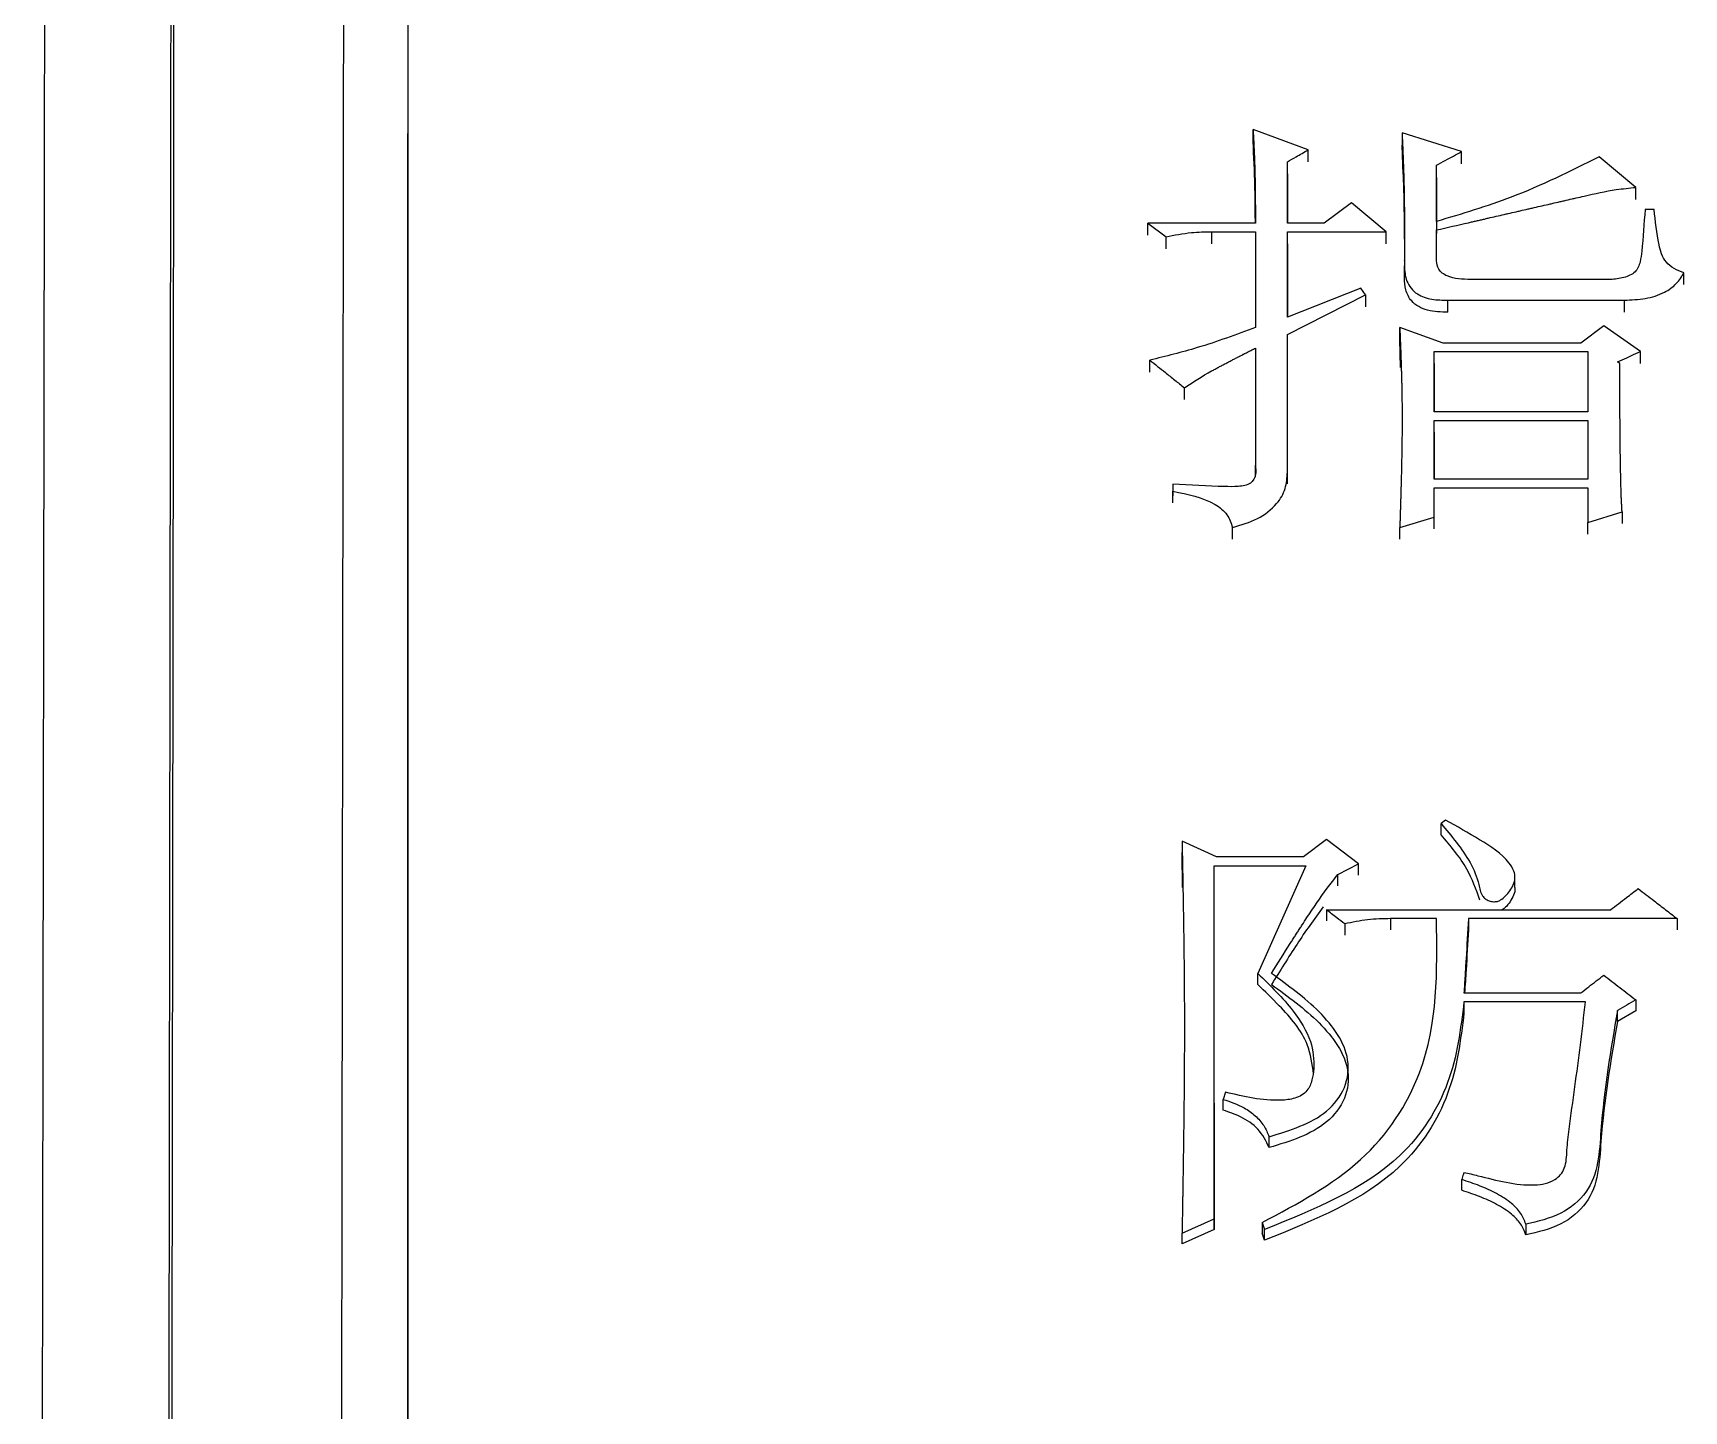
# Model space of a CAD drawing. Header units: millimetres. Extents: x 2028 to 4172, y 863 to 2379.
# Drawn here: x 2522.61 to 2530.4, y 2187.39 to 2193.89 of the extents above; entities that cross this region are included whole.
import ezdxf

# ---------------------------------------------------------------- set-up
doc = ezdxf.new("R2010")
doc.units = ezdxf.units.MM

msp = doc.modelspace()

# ---------------------------------------------------------------- linework, layer by layer
at = {"color": 7, "linetype": 'Continuous', "lineweight": 25}
for p, q in [((2528.6245, 2193.3378), (2528.3648, 2193.4341)), ((2528.3648, 2193.3767), (2528.3648, 2193.4341)), ((2524.3751, 2192.3834), (2524.3751, 2193.4147)), ((2529.3492, 2193.3298), (2529.068, 2193.4181)), ((2529.068, 2193.4181), (2529.068, 2193.3609)), ((2529.0729, 2193.2233), (2529.068, 2193.3607)), ((2528.5271, 2192.9921), (2528.5271, 2193.2816)), ((2528.5271, 2193.2247), (2528.5271, 2193.2816)), ((2528.6245, 2193.2808), (2528.6245, 2193.3378)), ((2529.3492, 2193.2728), (2529.3492, 2193.3298)), ((2530.1713, 2193.1611), (2529.9983, 2193.3057)), ((2528.5271, 2193.2244), (2528.5271, 2192.9921)), ((2529.2302, 2193.0002), (2529.2302, 2193.2656)), ((2529.2302, 2193.2086), (2529.2302, 2193.2656)), ((2529.2302, 2193.2084), (2529.2302, 2192.9434)), ((2530.1713, 2193.1043), (2530.1713, 2193.1611)), ((2528.83, 2193.0887), (2528.7002, 2192.9921)), ((2528.9923, 2192.9518), (2528.83, 2193.0887)), ((2530.2579, 2193.0565), (2530.2146, 2193.0565)), ((2527.8673, 2192.9921), (2527.9538, 2192.9276)), ((2528.3757, 2192.9921), (2527.8673, 2192.9921)), ((2527.8673, 2192.9355), (2527.8673, 2192.9921)), ((2528.7002, 2192.9921), (2528.5271, 2192.9921)), ((2529.2302, 2192.8147), (2529.2302, 2192.9599)), ((2529.2302, 2192.9033), (2529.2302, 2192.9599)), ((2527.9538, 2192.8711), (2527.9538, 2192.9276)), ((2528.1701, 2192.9518), (2528.3757, 2192.9518)), ((2528.1701, 2192.8952), (2528.1701, 2192.9518)), ((2528.3757, 2192.9518), (2528.3757, 2192.4993)), ((2528.5271, 2192.9518), (2528.9923, 2192.9518)), ((2528.5271, 2192.5479), (2528.5271, 2192.9518)), ((2528.5271, 2192.8952), (2528.5271, 2192.9518)), ((2528.5271, 2192.895), (2528.5271, 2192.5479)), ((2528.9923, 2192.8952), (2528.9923, 2192.9518)), ((2529.0788, 2192.7339), (2529.0788, 2192.7905)), ((2530.0523, 2192.7258), (2529.3925, 2192.7258)), ((2530.3985, 2192.7019), (2530.3985, 2192.7582)), ((2528.8733, 2192.6854), (2528.5271, 2192.5479)), ((2528.5271, 2192.4669), (2528.8949, 2192.6531)), ((2528.8949, 2192.6531), (2528.8733, 2192.6854)), ((2528.8949, 2192.6531), (2528.8949, 2192.5969)), ((2529.2843, 2192.6288), (2530.1173, 2192.6288)), ((2529.2843, 2192.5725), (2529.2843, 2192.6288)), ((2530.1173, 2192.5727), (2530.1173, 2192.6288)), ((2529.2627, 2192.4264), (2529.0572, 2192.4993)), ((2529.0572, 2192.4433), (2529.0572, 2192.4993)), ((2530.0199, 2192.5074), (2529.9117, 2192.4264)), ((2530.193, 2192.3859), (2530.0199, 2192.5074)), ((2528.5271, 2191.8166), (2528.5271, 2192.4669)), ((2528.5271, 2192.411), (2528.5271, 2192.4669)), ((2529.061, 2192.3113), (2529.0572, 2192.4432)), ((2529.9117, 2192.4264), (2529.2627, 2192.4264)), ((2527.8781, 2192.2894), (2527.8781, 2192.3453)), ((2528.3757, 2192.4021), (2528.3757, 2191.8492)), ((2529.2194, 2192.3859), (2529.9442, 2192.3859)), ((2529.2194, 2192.1017), (2529.2194, 2192.3859)), ((2529.2194, 2192.33), (2529.2194, 2192.3859)), ((2529.9442, 2192.3859), (2529.9442, 2192.1017)), ((2530.0956, 2192.3291), (2530.0848, 2192.3372)), ((2530.193, 2192.33), (2530.193, 2192.3859)), ((2529.2194, 2192.3298), (2529.2194, 2192.1017)), ((2528.0403, 2192.1598), (2528.0403, 2192.2155)), ((2529.9442, 2192.1017), (2529.2194, 2192.1017)), ((2529.2194, 2192.061), (2529.9442, 2192.061)), ((2529.2194, 2191.7839), (2529.2194, 2192.061)), ((2529.2194, 2192.0055), (2529.2194, 2192.061)), ((2529.9442, 2192.061), (2529.9442, 2191.7839)), ((2529.2194, 2192.0054), (2529.2194, 2191.7839)), ((2528.3757, 2191.7938), (2528.3757, 2191.8492)), ((2528.5271, 2191.7614), (2528.5271, 2191.8166)), ((2527.9863, 2191.7594), (2527.9863, 2191.7268)), ((2527.9863, 2191.6717), (2527.9863, 2191.7268)), ((2527.9863, 2191.7235), (2527.9863, 2191.7043)), ((2529.9442, 2191.7839), (2529.2194, 2191.7839)), ((2529.2194, 2191.7431), (2529.9442, 2191.7431)), ((2529.2194, 2191.6042), (2529.2194, 2191.7431)), ((2529.2194, 2191.688), (2529.2194, 2191.7431)), ((2529.9442, 2191.7431), (2529.9442, 2191.5797)), ((2528.2675, 2191.5003), (2528.2675, 2191.5552)), ((2529.0572, 2191.5552), (2529.2194, 2191.6042)), ((2529.0572, 2191.5003), (2529.0572, 2191.5552)), ((2529.2194, 2191.5493), (2529.2194, 2191.6042)), ((2529.9442, 2191.5797), (2530.1064, 2191.6288)), ((2529.9442, 2191.5248), (2529.9442, 2191.5797)), ((2530.1064, 2191.6288), (2530.1064, 2191.5738)), ((2529.2736, 2190.1749), (2529.2519, 2190.1583)), ((2529.2519, 2190.1052), (2529.2519, 2190.1583)), ((2528.1918, 2190.0006), (2528.0295, 2190.0753)), ((2528.0295, 2190.0753), (2528.0295, 2190.0223)), ((2528.711, 2190.0836), (2528.6029, 2190.0006)), ((2528.8625, 2189.9673), (2528.711, 2190.0836)), ((2528.0319, 2189.8559), (2528.0295, 2190.0223)), ((2528.6029, 2190.0006), (2528.1918, 2190.0006)), ((2528.181, 2189.959), (2528.6137, 2189.959)), ((2528.181, 2188.2926), (2528.181, 2189.959)), ((2528.181, 2189.9062), (2528.181, 2189.959)), ((2528.6137, 2189.959), (2528.3865, 2189.4509)), ((2528.7651, 2189.9175), (2528.8625, 2189.9673)), ((2528.8625, 2189.9145), (2528.8625, 2189.9673)), ((2528.7651, 2189.8647), (2528.7651, 2189.9175)), ((2529.5996, 2189.9086), (2529.5996, 2189.9179)), ((2529.5996, 2189.8648), (2529.5996, 2189.896)), ((2528.711, 2189.7511), (2530.0524, 2189.7511)), ((2528.711, 2189.7511), (2528.711, 2189.6985)), ((2529.2303, 2189.7094), (2529.0139, 2189.7095)), ((2529.0139, 2189.7095), (2529.0139, 2189.6569)), ((2530.3661, 2189.7094), (2529.3817, 2189.7094)), ((2529.3817, 2189.7094), (2529.3817, 2189.6569)), ((2530.3661, 2189.7094), (2530.3661, 2189.6569)), ((2528.7976, 2189.6845), (2528.7976, 2189.6319)), ((2528.3865, 2189.3987), (2528.3865, 2189.4509)), ((2529.3601, 2189.359), (2529.9118, 2189.359)), ((2529.9334, 2189.3173), (2529.3601, 2189.3173)), ((2529.3601, 2189.3173), (2529.3601, 2189.2652)), ((2530.1714, 2189.3256), (2530.1714, 2189.2735)), ((2530.0848, 2189.2234), (2530.0848, 2189.2754)), ((2530.1714, 2189.2735), (2530.0848, 2189.2234)), ((2528.8139, 2188.954), (2528.8139, 2189.0057)), ((2528.181, 2188.8384), (2528.181, 2188.2418)), ((2528.2351, 2188.8901), (2528.2243, 2188.8565)), ((2528.2243, 2188.805), (2528.2243, 2188.8565)), ((2528.4406, 2188.6288), (2528.4406, 2188.68)), ((2529.3493, 2188.4271), (2529.3493, 2188.478)), ((2528.0296, 2188.225), (2528.181, 2188.2926)), ((2528.181, 2188.2418), (2528.181, 2188.2926)), ((2528.181, 2188.2418), (2528.0296, 2188.1744)), ((2528.0296, 2188.1744), (2528.0296, 2188.225)), ((2528.4082, 2188.2757), (2528.419, 2188.2419)), ((2528.419, 2188.1913), (2528.4082, 2188.225)), ((2528.419, 2188.1913), (2528.419, 2188.2419)), ((2529.6521, 2188.2672), (2529.6521, 2188.2166))]:
    msp.add_line(p, q, dxfattribs=at)
at = {"color": 7, "linetype": 'Continuous', "lineweight": 25, "flags": 128}
for points in [[(2530.0848, 2192.3372), (2530.1287, 2192.357), (2530.1609, 2192.3714), (2530.193, 2192.3859)], [(2528.4082, 2188.2757), (2528.4082, 2188.2551), (2528.4082, 2188.24), (2528.4082, 2188.225)]]:
    msp.add_lwpolyline(points, dxfattribs=at)
at = {"color": 7, "linetype": 'Continuous', "lineweight": 25}
for points, knots in [([(2524.3746, 2225.165), (2524.3746, 2225.0609), (2524.3747, 2224.5402), (2524.3748, 2223.1733), (2524.3748, 2221.0134), (2524.3749, 2218.395), (2524.3749, 2215.9324), (2524.375, 2212.4246), (2524.375, 2209.2817), (2524.375, 2204.9666), (2524.3751, 2200.2795), (2524.3751, 2195.1473), (2524.3751, 2189.7238), (2524.3752, 2185.1651), (2524.3753, 2179.2426), (2524.3753, 2174.3368), (2524.3754, 2167.6579), (2524.3755, 2163.3651), (2524.3755, 2160.364)], [0, 0, 0, 0, 0.020124, 0.100733, 0.181328, 0.221587, 0.302184, 0.342442, 0.423039, 0.463298, 0.543894, 0.624491, 0.664749, 0.745346, 0.785604, 0.8662, 0.906458, 1, 1, 1, 1]), ([(2522.706, 2224.2169), (2522.7061, 2224.2453), (2522.7064, 2224.3337), (2522.7051, 2223.3474), (2522.7021, 2221.3345), (2522.6975, 2218.2718), (2522.6923, 2214.8835), (2522.6872, 2211.5461), (2522.6826, 2208.4765), (2522.677, 2204.8331), (2522.6704, 2200.5623), (2522.6632, 2195.9166), (2522.6555, 2190.9698), (2522.6473, 2185.7995), (2522.6383, 2180.1151), (2522.6284, 2173.9181), (2522.6177, 2167.2343), (2522.6102, 2162.5436), (2522.6063, 2160.1495)], [0, 0, 0, 0, 0.039342, 0.122943, 0.206183, 0.289063, 0.371582, 0.416612, 0.465601, 0.518547, 0.575452, 0.636313, 0.690059, 0.746552, 0.805793, 0.867782, 0.932518, 1, 1, 1, 1]), ([(2523.2113, 2160.014), (2523.2159, 2163.3132), (2523.225, 2169.9117), (2523.2379, 2179.3418), (2523.25, 2188.2224), (2523.2609, 2196.3801), (2523.2707, 2203.6804), (2523.2789, 2209.9982), (2523.2857, 2215.2203), (2523.2907, 2219.2768), (2523.2939, 2222.0248), (2523.2954, 2223.4708), (2523.295, 2223.4476), (2523.2948, 2223.4389)], [0, 0, 0, 0, 0.094309, 0.188619, 0.282928, 0.377238, 0.471547, 0.565857, 0.660166, 0.754475, 0.848785, 0.943094, 1, 1, 1, 1]), ([(2523.2253, 2159.9653), (2523.2286, 2162.3509), (2523.2351, 2167.0575), (2523.2443, 2173.8068), (2523.253, 2180.1494), (2523.261, 2186.0445), (2523.2684, 2191.4751), (2523.2761, 2197.2081), (2523.2837, 2202.9768), (2523.2909, 2208.4571), (2523.2967, 2212.9241), (2523.3012, 2216.4473), (2523.3045, 2219.1093), (2523.3067, 2221.0122), (2523.308, 2222.2309), (2523.3086, 2222.9479), (2523.3084, 2222.9788), (2523.3083, 2222.9935)], [0, 0, 0, 0, 0.06854, 0.13522, 0.200041, 0.263001, 0.324101, 0.38334, 0.468684, 0.549845, 0.626823, 0.699617, 0.768227, 0.832652, 0.892892, 0.948946, 1, 1, 1, 1]), ([(2524.1064, 2222.2397), (2524.1065, 2222.2517), (2524.1068, 2222.364), (2524.1066, 2222.0113), (2524.1061, 2221.4414), (2524.1055, 2220.8947), (2524.1048, 2220.2205), (2524.1039, 2219.4124), (2524.1027, 2218.4725), (2524.1015, 2217.4009), (2524.0993, 2215.6914), (2524.096, 2213.0052), (2524.0908, 2208.8554), (2524.0841, 2203.6391), (2524.0768, 2198.0322), (2524.0691, 2192.355), (2524.0617, 2186.8879), (2524.0535, 2180.875), (2524.0445, 2174.3274), (2524.0347, 2167.2846), (2524.0279, 2162.3422), (2524.0244, 2159.8282)], [0, 0, 0, 0, 0.008365, 0.077995, 0.107986, 0.138061, 0.168221, 0.198465, 0.228793, 0.259205, 0.289702, 0.358895, 0.433683, 0.514064, 0.600037, 0.66048, 0.723411, 0.788828, 0.856732, 0.927123, 1, 1, 1, 1]), ([(2528.3648, 2193.4341), (2528.365, 2193.4317), (2528.3652, 2193.4269), (2528.3656, 2193.4196), (2528.3659, 2193.4124), (2528.3663, 2193.4052), (2528.3667, 2193.3979), (2528.367, 2193.3907), (2528.3674, 2193.3835), (2528.3677, 2193.3762), (2528.3681, 2193.369), (2528.3684, 2193.3617), (2528.3688, 2193.3545), (2528.3691, 2193.3473), (2528.3694, 2193.34), (2528.3698, 2193.3328), (2528.3701, 2193.3255), (2528.3704, 2193.3183), (2528.3707, 2193.3111), (2528.371, 2193.3038), (2528.3712, 2193.2966), (2528.3715, 2193.2905), (2528.3717, 2193.2845), (2528.3719, 2193.2785), (2528.3722, 2193.2712), (2528.3724, 2193.264), (2528.3726, 2193.2567), (2528.3728, 2193.2495), (2528.373, 2193.2422), (2528.3732, 2193.235), (2528.3734, 2193.2277), (2528.3735, 2193.2217), (2528.3737, 2193.2156), (2528.3738, 2193.2096), (2528.374, 2193.2023), (2528.3741, 2193.1951), (2528.3742, 2193.1878), (2528.3744, 2193.1805), (2528.3745, 2193.1733), (2528.3746, 2193.166), (2528.3747, 2193.1588), (2528.3748, 2193.1515), (2528.3748, 2193.1455), (2528.3749, 2193.1394), (2528.375, 2193.1334), (2528.375, 2193.1261), (2528.3751, 2193.1188), (2528.3752, 2193.1116), (2528.3752, 2193.1043), (2528.3753, 2193.097), (2528.3753, 2193.0898), (2528.3754, 2193.0825), (2528.3754, 2193.0765), (2528.3754, 2193.0704), (2528.3755, 2193.0643), (2528.3755, 2193.0571), (2528.3755, 2193.0498), (2528.3755, 2193.0425), (2528.3756, 2193.0353), (2528.3756, 2193.028), (2528.3756, 2193.0207), (2528.3756, 2193.0135), (2528.3756, 2193.0074), (2528.3756, 2193.0003), (2528.3757, 2192.9956), (2528.3757, 2192.9921)], [0, 0, 0, 0, 0.01641, 0.03282, 0.04923, 0.06564, 0.08205, 0.098461, 0.114871, 0.131281, 0.147691, 0.164101, 0.180511, 0.196921, 0.213331, 0.229741, 0.246151, 0.262561, 0.278972, 0.295382, 0.311792, 0.328202, 0.336407, 0.352817, 0.369227, 0.385637, 0.402047, 0.418457, 0.434867, 0.451278, 0.467688, 0.484098, 0.492303, 0.508713, 0.525123, 0.541533, 0.557943, 0.574353, 0.590763, 0.607173, 0.623583, 0.639994, 0.656404, 0.664609, 0.681019, 0.697429, 0.713839, 0.730249, 0.746659, 0.763069, 0.779479, 0.795889, 0.8123, 0.820505, 0.836915, 0.853325, 0.869735, 0.886145, 0.902555, 0.918965, 0.935375, 0.951785, 0.968195, 0.9764, 1, 1, 1, 1]), ([(2528.3755, 2192.9921), (2528.3754, 2193.0119), (2528.3753, 2193.0705), (2528.3734, 2193.1988), (2528.3682, 2193.3071), (2528.3648, 2193.3767)], [0, 0, 0, 0, 0.154244, 0.455917, 1, 1, 1, 1]), ([(2529.068, 2193.4181), (2529.0682, 2193.4119), (2529.0686, 2193.4026), (2529.0692, 2193.3902), (2529.0696, 2193.3809), (2529.07, 2193.3716), (2529.0704, 2193.3623), (2529.0708, 2193.3531), (2529.0713, 2193.3407), (2529.072, 2193.3252), (2529.0727, 2193.3066), (2529.0734, 2193.288), (2529.0748, 2193.2508), (2529.076, 2193.2136), (2529.0769, 2193.1763), (2529.0773, 2193.1577), (2529.0777, 2193.1391), (2529.078, 2193.1204), (2529.0783, 2193.1018), (2529.0786, 2193.0769), (2529.0788, 2193.0521), (2529.079, 2193.0272), (2529.0791, 2193.0085), (2529.0792, 2192.9899), (2529.0792, 2192.9712), (2529.0792, 2192.9556), (2529.0792, 2192.9432), (2529.0792, 2192.9338), (2529.0792, 2192.9245), (2529.0792, 2192.9152), (2529.0792, 2192.9058), (2529.0792, 2192.8965), (2529.0791, 2192.8871), (2529.0791, 2192.8778), (2529.0791, 2192.8653), (2529.079, 2192.8529), (2529.079, 2192.8404), (2529.079, 2192.831), (2529.0789, 2192.8233), (2529.0789, 2192.817), (2529.0789, 2192.8123), (2529.0789, 2192.8077), (2529.0788, 2192.803), (2529.0788, 2192.7973), (2529.0788, 2192.7931), (2529.0788, 2192.7905)], [0, 0, 0, 0, 0.0297, 0.04455, 0.0594, 0.07425, 0.0891, 0.10395, 0.1188, 0.1485, 0.1782, 0.2079, 0.237599, 0.3564, 0.3861, 0.4158, 0.4455, 0.4752, 0.5049, 0.5346, 0.594, 0.6237, 0.6534, 0.6831, 0.7128, 0.742499, 0.757349, 0.772199, 0.787049, 0.801899, 0.816749, 0.831599, 0.846449, 0.861299, 0.876149, 0.905849, 0.920699, 0.935549, 0.950399, 0.957824, 0.965249, 0.972674, 0.980099, 0.987524, 1, 1, 1, 1]), ([(2528.5271, 2193.2816), (2528.5407, 2193.2895), (2528.5638, 2193.3028), (2528.5962, 2193.3215), (2528.615, 2193.3324), (2528.6245, 2193.3378)], [0, 0, 0, 0, 0.419954, 0.709976, 1, 1, 1, 1]), ([(2529.2302, 2193.2656), (2529.2442, 2193.2731), (2529.2709, 2193.2876), (2529.3106, 2193.309), (2529.3363, 2193.3229), (2529.3492, 2193.3298)], [0, 0, 0, 0, 0.350984, 0.675491, 1, 1, 1, 1]), ([(2529.9983, 2193.3057), (2529.8624, 2193.2376), (2529.6183, 2193.1153), (2529.3495, 2193.0356), (2529.2302, 2193.0002)], [0, 0, 0, 0, 0.5565668, 1, 1, 1, 1]), ([(2529.0734, 2193.2236), (2529.0734, 2193.2197), (2529.0739, 2193.1888), (2529.0784, 2193.0215), (2529.0787, 2192.9021), (2529.0788, 2192.8403), (2529.0788, 2192.8182), (2529.0788, 2192.8143), (2529.0788, 2192.8153), (2529.0788, 2192.8156)], [0, 0, 0, 0, 0.068293, 0.542837, 0.809759, 0.931747, 0.959329, 0.986395, 1, 1, 1, 1]), ([(2529.2302, 2192.9599), (2529.2805, 2192.9714), (2529.337, 2192.9843), (2529.3997, 2192.9987), (2529.4154, 2193.0023), (2529.4311, 2193.0059), (2529.4437, 2193.0088), (2529.4594, 2193.0124), (2529.4813, 2193.0174), (2529.5127, 2193.0246), (2529.5441, 2193.0318), (2529.5755, 2193.039), (2529.6006, 2193.0448), (2529.632, 2193.052), (2529.6571, 2193.0577), (2529.701, 2193.0678), (2529.7386, 2193.0765), (2529.7826, 2193.0866), (2529.8077, 2193.0924), (2529.839, 2193.0996), (2529.8641, 2193.1054), (2529.8955, 2193.1126), (2529.9645, 2193.1286), (2530.0578, 2193.1494), (2530.1404, 2193.1579), (2530.1713, 2193.1611)], [0, 0, 0, 0, 0.1607092, 0.1807979, 0.2008865, 0.2109308, 0.2310195, 0.2410638, 0.2611525, 0.3013298, 0.3415071, 0.3615958, 0.4017731, 0.4218617, 0.462039, 0.4821277, 0.5624823, 0.582571, 0.6227483, 0.6428369, 0.6830142, 0.7031029, 0.7432802, 0.9040946, 1, 1, 1, 1]), ([(2530.2146, 2193.0565), (2530.2103, 2192.9907), (2530.205, 2192.9078), (2530.1933, 2192.8094), (2530.1741, 2192.7576), (2530.1145, 2192.732), (2530.0732, 2192.7279), (2530.0523, 2192.7258)], [0, 0, 0, 0, 0.489877, 0.617073, 0.743751, 0.869803, 1, 1, 1, 1]), ([(2530.3985, 2192.7582), (2530.3822, 2192.7639), (2530.3501, 2192.7752), (2530.2993, 2192.8177), (2530.272, 2192.9177), (2530.2635, 2193.0015), (2530.2579, 2193.0565)], [0, 0, 0, 0, 0.1278182, 0.252018, 0.5084072, 1, 1, 1, 1]), ([(2527.9538, 2192.9276), (2527.9935, 2192.9356), (2528.0647, 2192.95), (2528.1378, 2192.9512), (2528.1701, 2192.9518)], [0, 0, 0, 0, 0.558835, 1, 1, 1, 1]), ([(2529.3925, 2192.7258), (2529.3534, 2192.7272), (2529.3045, 2192.7288), (2529.257, 2192.7555), (2529.2345, 2192.7791), (2529.2319, 2192.8008), (2529.2302, 2192.8147)], [0, 0, 0, 0, 0.51629, 0.647429, 0.774862, 1, 1, 1, 1]), ([(2529.0788, 2192.7905), (2529.0802, 2192.7662), (2529.0832, 2192.7172), (2529.1313, 2192.6545), (2529.2088, 2192.6292), (2529.259, 2192.629), (2529.2843, 2192.6288)], [0, 0, 0, 0, 0.26803, 0.540931, 0.767912, 1, 1, 1, 1]), ([(2529.2843, 2192.5725), (2529.2518, 2192.5726), (2529.1881, 2192.5729), (2529.1109, 2192.6159), (2529.082, 2192.6769), (2529.0799, 2192.715), (2529.0788, 2192.7339)], [0, 0, 0, 0, 0.294945, 0.576546, 0.789412, 1, 1, 1, 1]), ([(2530.1173, 2192.6288), (2530.1503, 2192.6301), (2530.216, 2192.6326), (2530.3023, 2192.6593), (2530.3655, 2192.7041), (2530.3876, 2192.7403), (2530.3985, 2192.7582)], [0, 0, 0, 0, 0.288794, 0.57293, 0.789593, 1, 1, 1, 1]), ([(2528.3757, 2192.4993), (2528.2851, 2192.4659), (2528.1231, 2192.406), (2527.9531, 2192.3639), (2527.8781, 2192.3453)], [0, 0, 0, 0, 0.558886, 1, 1, 1, 1]), ([(2529.0572, 2192.4993), (2529.0574, 2192.4931), (2529.0578, 2192.4837), (2529.0583, 2192.4712), (2529.0586, 2192.4618), (2529.059, 2192.4523), (2529.0594, 2192.4429), (2529.0597, 2192.4335), (2529.0601, 2192.4241), (2529.0605, 2192.4147), (2529.0608, 2192.4053), (2529.0612, 2192.3959), (2529.0615, 2192.3865), (2529.0618, 2192.3771), (2529.0622, 2192.3677), (2529.0625, 2192.3583), (2529.0628, 2192.3489), (2529.0631, 2192.3394), (2529.0636, 2192.3269), (2529.0641, 2192.3112), (2529.0646, 2192.2924), (2529.0652, 2192.2735), (2529.0657, 2192.2547), (2529.0661, 2192.2358), (2529.0665, 2192.217), (2529.0669, 2192.1981), (2529.0675, 2192.1604), (2529.0679, 2192.1226), (2529.068, 2192.0848), (2529.068, 2192.0659), (2529.068, 2192.0408), (2529.0679, 2192.0093), (2529.0675, 2191.9714), (2529.067, 2191.9336), (2529.0664, 2191.8958), (2529.0658, 2191.8642), (2529.0652, 2191.8327), (2529.0646, 2191.8074), (2529.0639, 2191.7822), (2529.0634, 2191.7632), (2529.0629, 2191.7443), (2529.0625, 2191.7285), (2529.0621, 2191.7158), (2529.0618, 2191.7064), (2529.0616, 2191.6969), (2529.0613, 2191.6874), (2529.061, 2191.6779), (2529.0607, 2191.6684), (2529.0604, 2191.659), (2529.0601, 2191.6495), (2529.0598, 2191.64), (2529.0595, 2191.6305), (2529.0592, 2191.621), (2529.059, 2191.6131), (2529.0588, 2191.6068), (2529.0586, 2191.6021), (2529.0585, 2191.5973), (2529.0584, 2191.5926), (2529.0582, 2191.5878), (2529.0581, 2191.5831), (2529.0579, 2191.5783), (2529.0578, 2191.5736), (2529.0576, 2191.5688), (2529.0574, 2191.5627), (2529.0573, 2191.5581), (2529.0572, 2191.5552)], [0, 0, 0, 0, 0.020012, 0.030018, 0.040024, 0.050031, 0.060037, 0.070043, 0.080049, 0.090055, 0.100061, 0.110067, 0.120073, 0.130079, 0.140086, 0.150092, 0.160098, 0.170104, 0.18011, 0.200122, 0.220134, 0.240147, 0.260159, 0.280171, 0.300183, 0.320196, 0.340208, 0.420258, 0.44027, 0.460282, 0.480294, 0.520319, 0.560343, 0.600368, 0.640392, 0.680417, 0.700429, 0.740454, 0.760466, 0.780478, 0.80049, 0.820502, 0.830509, 0.840515, 0.850521, 0.860527, 0.870533, 0.880539, 0.890545, 0.900551, 0.910557, 0.920564, 0.93057, 0.940576, 0.945579, 0.950582, 0.955585, 0.960588, 0.965591, 0.970594, 0.975597, 0.9806, 0.985603, 0.990606, 1, 1, 1, 1]), ([(2524.3755, 2161.2837), (2524.3755, 2161.5904), (2524.3755, 2164.4894), (2524.3754, 2169.9152), (2524.3753, 2176.1329), (2524.3752, 2182.168), (2524.3752, 2186.7979), (2524.3751, 2190.6089), (2524.3751, 2192.0522), (2524.3751, 2192.4491)], [0, 0, 0, 0, 0.027476, 0.259697, 0.491874, 0.607849, 0.840033, 0.956008, 1, 1, 1, 1]), ([(2527.8781, 2192.3453), (2527.9023, 2192.326), (2527.9414, 2192.2946), (2527.9955, 2192.2513), (2528.0254, 2192.2274), (2528.0403, 2192.2155)], [0, 0, 0, 0, 0.447792, 0.723896, 1, 1, 1, 1]), ([(2528.0403, 2192.2155), (2528.0825, 2192.2427), (2528.1272, 2192.2716), (2528.1774, 2192.2989), (2528.1885, 2192.305), (2528.1997, 2192.311), (2528.2109, 2192.317), (2528.2221, 2192.3229), (2528.2333, 2192.3288), (2528.2445, 2192.3348), (2528.253, 2192.3392), (2528.2642, 2192.345), (2528.2755, 2192.3509), (2528.2854, 2192.356), (2528.2925, 2192.3596), (2528.2981, 2192.3625), (2528.3038, 2192.3654), (2528.3094, 2192.3683), (2528.3151, 2192.3712), (2528.3207, 2192.3741), (2528.325, 2192.3763), (2528.3307, 2192.3792), (2528.3363, 2192.3821), (2528.342, 2192.385), (2528.3462, 2192.3871), (2528.3519, 2192.39), (2528.3576, 2192.3929), (2528.3632, 2192.3958), (2528.3688, 2192.3986), (2528.3729, 2192.4007), (2528.3757, 2192.4021)], [0, 0, 0, 0, 0.396041, 0.420732, 0.445423, 0.494806, 0.519497, 0.544188, 0.59357, 0.618261, 0.642952, 0.667643, 0.717025, 0.741716, 0.754061, 0.778752, 0.791098, 0.803443, 0.828134, 0.84048, 0.852825, 0.865171, 0.889862, 0.902207, 0.914553, 0.926898, 0.951589, 0.963935, 0.97628, 1, 1, 1, 1]), ([(2530.1064, 2191.6288), (2530.1063, 2191.6316), (2530.1059, 2191.6373), (2530.1055, 2191.6459), (2530.1048, 2191.6573), (2530.1042, 2191.6687), (2530.1036, 2191.6801), (2530.1032, 2191.6887), (2530.1027, 2191.7001), (2530.1022, 2191.7115), (2530.1015, 2191.7315), (2530.1006, 2191.7686), (2530.0989, 2191.8485), (2530.0973, 2191.9397), (2530.0969, 2192.0194), (2530.0966, 2192.0592), (2530.0964, 2192.082), (2530.0963, 2192.099), (2530.0962, 2192.1132), (2530.0962, 2192.1275), (2530.0961, 2192.1388), (2530.0961, 2192.1502), (2530.096, 2192.1616), (2530.096, 2192.1729), (2530.0959, 2192.1843), (2530.0959, 2192.1928), (2530.0959, 2192.2042), (2530.0958, 2192.2155), (2530.0958, 2192.2269), (2530.0958, 2192.2383), (2530.0958, 2192.2496), (2530.0957, 2192.261), (2530.0957, 2192.2695), (2530.0957, 2192.2766), (2530.0957, 2192.2837), (2530.0957, 2192.2894), (2530.0957, 2192.295), (2530.0957, 2192.2993), (2530.0957, 2192.305), (2530.0957, 2192.3106), (2530.0956, 2192.3163), (2530.0956, 2192.322), (2530.0956, 2192.3263), (2530.0956, 2192.3291)], [0, 0, 0, 0, 0.012194, 0.024389, 0.036583, 0.060972, 0.073167, 0.085361, 0.097556, 0.121945, 0.134139, 0.182918, 0.280473, 0.475585, 0.573141, 0.621919, 0.646308, 0.670697, 0.695086, 0.70728, 0.731669, 0.743863, 0.756058, 0.780447, 0.792641, 0.804836, 0.81703, 0.841419, 0.853613, 0.865808, 0.890197, 0.902391, 0.914586, 0.92678, 0.932877, 0.945072, 0.951169, 0.957266, 0.963363, 0.975558, 0.981655, 0.987752, 1, 1, 1, 1]), ([(2528.3758, 2191.8492), (2528.3774, 2191.8346), (2528.3807, 2191.8051), (2528.3563, 2191.7574), (2528.2923, 2191.7472), (2528.1716, 2191.7501), (2528.0681, 2191.7553), (2527.9863, 2191.7594)], [0, 0, 0, 0, 0.111377, 0.22453, 0.350906, 0.486016, 1, 1, 1, 1]), ([(2528.2675, 2191.5552), (2528.308, 2191.5673), (2528.3877, 2191.5912), (2528.476, 2191.6581), (2528.5216, 2191.7383), (2528.5253, 2191.7906), (2528.5271, 2191.8166)], [0, 0, 0, 0, 0.291847, 0.573788, 0.788346, 1, 1, 1, 1]), ([(2527.9863, 2191.7268), (2528.0566, 2191.713), (2528.1536, 2191.6939), (2528.2469, 2191.6196), (2528.2607, 2191.5764), (2528.2675, 2191.5552)], [0, 0, 0, 0, 0.573358, 0.790473, 1, 1, 1, 1]), ([(2529.2519, 2190.1583), (2529.2765, 2190.1289), (2529.3507, 2190.0403), (2529.4239, 2189.9263), (2529.4382, 2189.8268), (2529.4605, 2189.8021), (2529.479, 2189.7924), (2529.499, 2189.7884), (2529.518, 2189.7902), (2529.5377, 2189.7989), (2529.5655, 2189.8244), (2529.5907, 2189.859), (2529.6037, 2189.9008), (2529.5964, 2189.9376), (2529.5522, 2190.0084), (2529.4324, 2190.0845), (2529.327, 2190.1445), (2529.2736, 2190.1749)], [0, 0, 0, 0, 0.109651, 0.330682, 0.3864, 0.404634, 0.422868, 0.441529, 0.456387, 0.471247, 0.497612, 0.560433, 0.593185, 0.625961, 0.670922, 0.833212, 1, 1, 1, 1]), ([(2528.0295, 2190.0753), (2528.0298, 2190.0596), (2528.0303, 2190.036), (2528.0309, 2190.0046), (2528.0313, 2189.981), (2528.0318, 2189.9574), (2528.0322, 2189.9338), (2528.0327, 2189.9101), (2528.0331, 2189.8865), (2528.0335, 2189.8629), (2528.0341, 2189.8314), (2528.0346, 2189.7999), (2528.0352, 2189.7684), (2528.0355, 2189.7447), (2528.0361, 2189.7132), (2528.0365, 2189.6816), (2528.037, 2189.6501), (2528.0373, 2189.6264), (2528.0377, 2189.6027), (2528.0381, 2189.5712), (2528.0385, 2189.5396), (2528.0388, 2189.508), (2528.0391, 2189.4843), (2528.0393, 2189.4605), (2528.0396, 2189.4289), (2528.0398, 2189.3973), (2528.04, 2189.3656), (2528.0401, 2189.3459), (2528.0402, 2189.33), (2528.0403, 2189.3182), (2528.0403, 2189.3063), (2528.0404, 2189.2905), (2528.0404, 2189.2746), (2528.0405, 2189.2588), (2528.0405, 2189.2469), (2528.0405, 2189.235), (2528.0405, 2189.2231), (2528.0405, 2189.2113), (2528.0405, 2189.2013), (2528.0405, 2189.1934), (2528.0405, 2189.1875), (2528.0405, 2189.1796), (2528.0405, 2189.1716), (2528.0405, 2189.1637), (2528.0405, 2189.1558), (2528.0405, 2189.1459), (2528.0405, 2189.134), (2528.0404, 2189.1181), (2528.0404, 2189.1023), (2528.0403, 2189.0864), (2528.0403, 2189.0745), (2528.0402, 2189.0586), (2528.0401, 2189.0388), (2528.04, 2189.015), (2528.0399, 2188.9912), (2528.0397, 2188.9673), (2528.0395, 2188.9356), (2528.0392, 2188.9038), (2528.0389, 2188.872), (2528.0387, 2188.8482), (2528.0384, 2188.8243), (2528.0381, 2188.7925), (2528.0377, 2188.7607), (2528.0373, 2188.7289), (2528.037, 2188.705), (2528.0367, 2188.6811), (2528.0363, 2188.6492), (2528.0358, 2188.6174), (2528.0354, 2188.5855), (2528.035, 2188.5616), (2528.0345, 2188.5297), (2528.0341, 2188.4978), (2528.0335, 2188.4659), (2528.0332, 2188.442), (2528.0328, 2188.4181), (2528.0323, 2188.3861), (2528.0317, 2188.3542), (2528.0312, 2188.3223), (2528.0308, 2188.2983), (2528.0302, 2188.2659), (2528.0298, 2188.2415), (2528.0296, 2188.225)], [0, 0, 0, 0, 0.025705, 0.038557, 0.05141, 0.064262, 0.077115, 0.089967, 0.102819, 0.115672, 0.128524, 0.154229, 0.167082, 0.179934, 0.192786, 0.218491, 0.231344, 0.244196, 0.257049, 0.269901, 0.295606, 0.308458, 0.321311, 0.334163, 0.347016, 0.37272, 0.385573, 0.398425, 0.404851, 0.411278, 0.417704, 0.42413, 0.436983, 0.443409, 0.449835, 0.456261, 0.462687, 0.469114, 0.47554, 0.478753, 0.481966, 0.485179, 0.491605, 0.494818, 0.498032, 0.504458, 0.510884, 0.51731, 0.530163, 0.536589, 0.543015, 0.549441, 0.562294, 0.575146, 0.587999, 0.600851, 0.613703, 0.639408, 0.652261, 0.665113, 0.677966, 0.690818, 0.716523, 0.729375, 0.742228, 0.75508, 0.767933, 0.793637, 0.80649, 0.819342, 0.832195, 0.857899, 0.870752, 0.883604, 0.896457, 0.909309, 0.935014, 0.947866, 0.960719, 0.973571, 1, 1, 1, 1]), ([(2529.4353, 2189.797), (2529.4174, 2189.8469), (2529.3774, 2189.9585), (2529.2966, 2190.0529), (2529.2519, 2190.1051)], [0, 0, 0, 0, 0.446588, 1, 1, 1, 1]), ([(2528.4514, 2189.4509), (2528.481, 2189.498), (2528.5143, 2189.551), (2528.5516, 2189.6097), (2528.5609, 2189.6243), (2528.5703, 2189.639), (2528.5797, 2189.6536), (2528.5891, 2189.6683), (2528.6022, 2189.6887), (2528.6417, 2189.7501), (2528.6965, 2189.8302), (2528.7482, 2189.896), (2528.7651, 2189.9175)], [0, 0, 0, 0, 0.297523, 0.334713, 0.371903, 0.390498, 0.427689, 0.464879, 0.483474, 0.557855, 0.855503, 1, 1, 1, 1]), ([(2529.5975, 2189.8645), (2529.5991, 2189.858), (2529.6037, 2189.84), (2529.5861, 2189.8018), (2529.5662, 2189.7689), (2529.5439, 2189.7531), (2529.5411, 2189.7511)], [0, 0, 0, 0, 0.152794, 0.423866, 0.927502, 1, 1, 1, 1]), ([(2530.0524, 2189.7511), (2530.0649, 2189.7607), (2530.0898, 2189.7799), (2530.1331, 2189.8132), (2530.1639, 2189.8369), (2530.1822, 2189.851)], [0, 0, 0, 0, 0.288432, 0.576865, 1, 1, 1, 1]), ([(2530.1822, 2189.851), (2530.2071, 2189.8318), (2530.2503, 2189.7986), (2530.3116, 2189.7514), (2530.3479, 2189.7234), (2530.3661, 2189.7094)], [0, 0, 0, 0, 0.407194, 0.703597, 1, 1, 1, 1]), ([(2528.6952, 2189.7649), (2528.6532, 2189.7069), (2528.589, 2189.6182), (2528.5117, 2189.4942), (2528.4715, 2189.4305), (2528.4514, 2189.3987)], [0, 0, 0, 0, 0.485895, 0.742945, 1, 1, 1, 1]), ([(2528.4082, 2188.2757), (2528.5743, 2188.3638), (2528.8993, 2188.5362), (2529.2408, 2189.0555), (2529.2342, 2189.4623), (2529.2303, 2189.7094)], [0, 0, 0, 0, 0.291092, 0.569283, 1, 1, 1, 1]), ([(2528.7976, 2189.6845), (2528.7851, 2189.6941), (2528.7644, 2189.71), (2528.7356, 2189.7322), (2528.7192, 2189.7448), (2528.711, 2189.7511)], [0, 0, 0, 0, 0.432643, 0.716321, 1, 1, 1, 1]), ([(2529.0139, 2189.7095), (2528.9776, 2189.7087), (2528.9044, 2189.7072), (2528.8334, 2189.6921), (2528.7976, 2189.6845)], [0, 0, 0, 0, 0.495714, 1, 1, 1, 1]), ([(2529.3817, 2189.7094), (2529.3778, 2189.6461), (2529.3722, 2189.5561), (2529.365, 2189.4392), (2529.3617, 2189.3858), (2529.3601, 2189.359)], [0, 0, 0, 0, 0.542952, 0.771476, 1, 1, 1, 1]), ([(2529.3817, 2189.6569), (2529.3778, 2189.5935), (2529.3716, 2189.4944), (2529.3655, 2189.395), (2529.3633, 2189.359)], [0, 0, 0, 0, 0.638679, 1, 1, 1, 1]), ([(2528.3865, 2189.4509), (2528.4457, 2189.3937), (2528.546, 2189.2968), (2528.6424, 2189.1415), (2528.6557, 2189.0255), (2528.6449, 2188.9475), (2528.627, 2188.903), (2528.5954, 2188.8743), (2528.5529, 2188.857), (2528.4296, 2188.8436), (2528.3215, 2188.8694), (2528.2351, 2188.8901)], [0, 0, 0, 0, 0.236471, 0.400892, 0.534168, 0.588802, 0.643894, 0.675813, 0.707612, 0.766357, 1, 1, 1, 1]), ([(2528.4406, 2188.68), (2528.5398, 2188.7102), (2528.6896, 2188.7557), (2528.8074, 2188.9085), (2528.8274, 2189.0874), (2528.683, 2189.2831), (2528.5297, 2189.3942), (2528.4514, 2189.4509)], [0, 0, 0, 0, 0.250217, 0.37779, 0.502112, 0.745933, 1, 1, 1, 1]), ([(2528.65, 2188.9756), (2528.6436, 2189.0231), (2528.6276, 2189.1429), (2528.5105, 2189.2796), (2528.4208, 2189.3658), (2528.3865, 2189.3987)], [0, 0, 0, 0, 0.289302, 0.728342, 1, 1, 1, 1]), ([(2528.4514, 2189.3987), (2528.5296, 2189.3421), (2528.6829, 2189.2311), (2528.8274, 2189.0356), (2528.8074, 2188.8569), (2528.6895, 2188.7043), (2528.5398, 2188.6589), (2528.4406, 2188.6288)], [0, 0, 0, 0, 0.254102, 0.497856, 0.622112, 0.749663, 1, 1, 1, 1]), ([(2529.9118, 2189.359), (2529.9242, 2189.3687), (2529.9485, 2189.3874), (2529.9846, 2189.4153), (2530.0081, 2189.4335), (2530.0199, 2189.4426)], [0, 0, 0, 0, 0.346119, 0.673059, 1, 1, 1, 1]), ([(2530.0199, 2189.4426), (2530.0452, 2189.4231), (2530.0956, 2189.3841), (2530.1461, 2189.3451), (2530.1714, 2189.3256)], [0, 0, 0, 0, 0.499999, 1, 1, 1, 1]), ([(2529.3601, 2189.3173), (2529.3443, 2189.1883), (2529.3125, 2188.9288), (2529.0326, 2188.4896), (2528.6545, 2188.337), (2528.419, 2188.2419)], [0, 0, 0, 0, 0.271558, 0.546438, 1, 1, 1, 1]), ([(2529.3601, 2188.5119), (2529.3822, 2188.5067), (2529.4916, 2188.4809), (2529.6196, 2188.4442), (2529.7441, 2188.4569), (2529.7869, 2188.4742), (2529.8185, 2188.5001), (2529.8438, 2188.5472), (2529.8452, 2188.6215), (2529.8684, 2188.8154), (2529.904, 2189.0493), (2529.9259, 2189.2496), (2529.9334, 2189.3173)], [0, 0, 0, 0, 0.047616, 0.236668, 0.271199, 0.305853, 0.333079, 0.360338, 0.428756, 0.509882, 0.834445, 1, 1, 1, 1]), ([(2530.1714, 2189.3256), (2530.1569, 2189.3173), (2530.1281, 2189.3005), (2530.0993, 2189.2838), (2530.0848, 2189.2754)], [0, 0, 0, 0, 0.5, 1, 1, 1, 1]), ([(2529.3601, 2189.2652), (2529.3443, 2189.1364), (2529.3125, 2188.8771), (2529.0325, 2188.4385), (2528.6544, 2188.2862), (2528.419, 2188.1913)], [0, 0, 0, 0, 0.271428, 0.546253, 1, 1, 1, 1]), ([(2530.0848, 2189.2754), (2530.0531, 2189.0905), (2530.005, 2188.8098), (2529.9945, 2188.4521), (2529.8204, 2188.3059), (2529.7092, 2188.2804), (2529.6521, 2188.2672)], [0, 0, 0, 0, 0.492344, 0.747305, 0.87043, 1, 1, 1, 1]), ([(2530.0848, 2189.2234), (2530.0531, 2189.0388), (2530.005, 2188.7585), (2529.9945, 2188.4011), (2529.8203, 2188.2552), (2529.7092, 2188.2296), (2529.6521, 2188.2166)], [0, 0, 0, 0, 0.492228, 0.747139, 0.870314, 1, 1, 1, 1]), ([(2528.2243, 2188.8565), (2528.258, 2188.8448), (2528.3132, 2188.8256), (2528.3764, 2188.7803), (2528.418, 2188.7339), (2528.4331, 2188.6979), (2528.4406, 2188.68)], [0, 0, 0, 0, 0.34974, 0.571287, 0.787704, 1, 1, 1, 1]), ([(2528.4406, 2188.6288), (2528.4254, 2188.6595), (2528.3962, 2188.7185), (2528.3121, 2188.7754), (2528.2517, 2188.7958), (2528.2243, 2188.805)], [0, 0, 0, 0, 0.370996, 0.713919, 1, 1, 1, 1]), ([(2529.3601, 2188.5118), (2529.3592, 2188.509), (2529.3569, 2188.5019), (2529.3533, 2188.4907), (2529.3506, 2188.4823), (2529.3493, 2188.478)], [0, 0, 0, 0, 0.252887, 0.626447, 1, 1, 1, 1]), ([(2529.6521, 2188.2672), (2529.6451, 2188.2853), (2529.6307, 2188.3218), (2529.5812, 2188.3709), (2529.5149, 2188.4136), (2529.4343, 2188.4496), (2529.3777, 2188.4686), (2529.3493, 2188.478)], [0, 0, 0, 0, 0.1624123, 0.328967, 0.5495924, 0.7738532, 1, 1, 1, 1]), ([(2529.6521, 2188.2166), (2529.6451, 2188.2346), (2529.6307, 2188.2711), (2529.5812, 2188.3201), (2529.5149, 2188.3627), (2529.4343, 2188.3987), (2529.3777, 2188.4176), (2529.3493, 2188.4271)], [0, 0, 0, 0, 0.162317, 0.328828, 0.549463, 0.773777, 1, 1, 1, 1])]:
    msp.add_open_spline(points, degree=3, knots=knots, dxfattribs=at)

doc.saveas('drawing.dxf')
